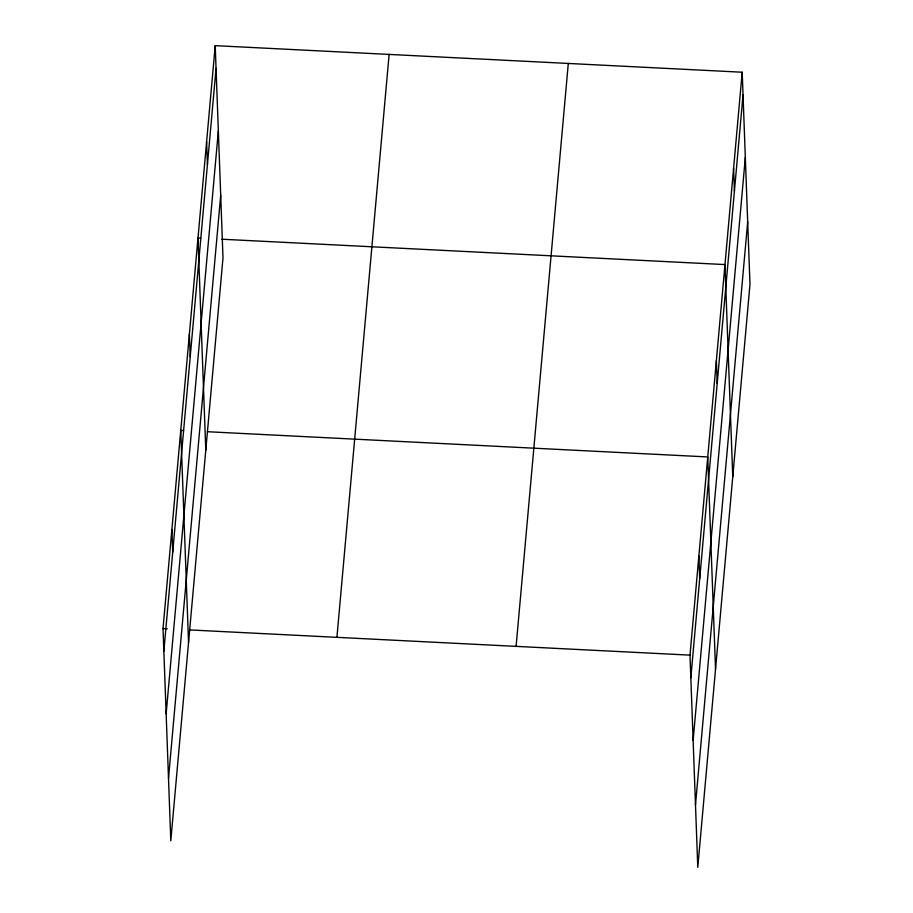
<?xml version="1.0" encoding="UTF-8"?>
<svg xmlns="http://www.w3.org/2000/svg" width="913" height="913" viewBox="0 0 913 913"><rect width="100%" height="100%" fill="white"/><g stroke="black" fill="none" stroke-linecap="round" stroke-linejoin="round"><path stroke-width="1.37" d="M215.217 45.65L223 257.865L170.799 840.782L163.016 628.578L215.217 45.65L742.201 72.218L749.984 284.422L697.783 867.35L690 655.135L742.201 72.218M163.849 651.266L216.05 68.338M166.143 713.806L218.344 130.879M168.506 778.241L220.706 195.314M336.92 637.342L389.121 54.415M516.096 646.37L568.297 63.454M690.833 677.823L743.034 94.906M693.127 740.375L745.328 157.447M695.489 804.81L747.69 221.882M200.803 238.156L197.995 238.019L205.779 450.223M221.836 239.217L724.968 264.576L732.751 476.791M183.57 430.525L180.774 430.377L188.546 642.592M207.411 431.723L707.746 456.945L715.53 669.161M163.016 628.578L167.227 628.783M189.664 629.924L690 655.135M733.584 168.391L734.417 191.091M716.363 360.761L717.196 383.449M698.867 556.04L699.7 578.728M206.612 141.835L207.434 164.523M189.379 334.204L190.212 356.892M171.895 529.483L172.728 552.171"/></g></svg>
